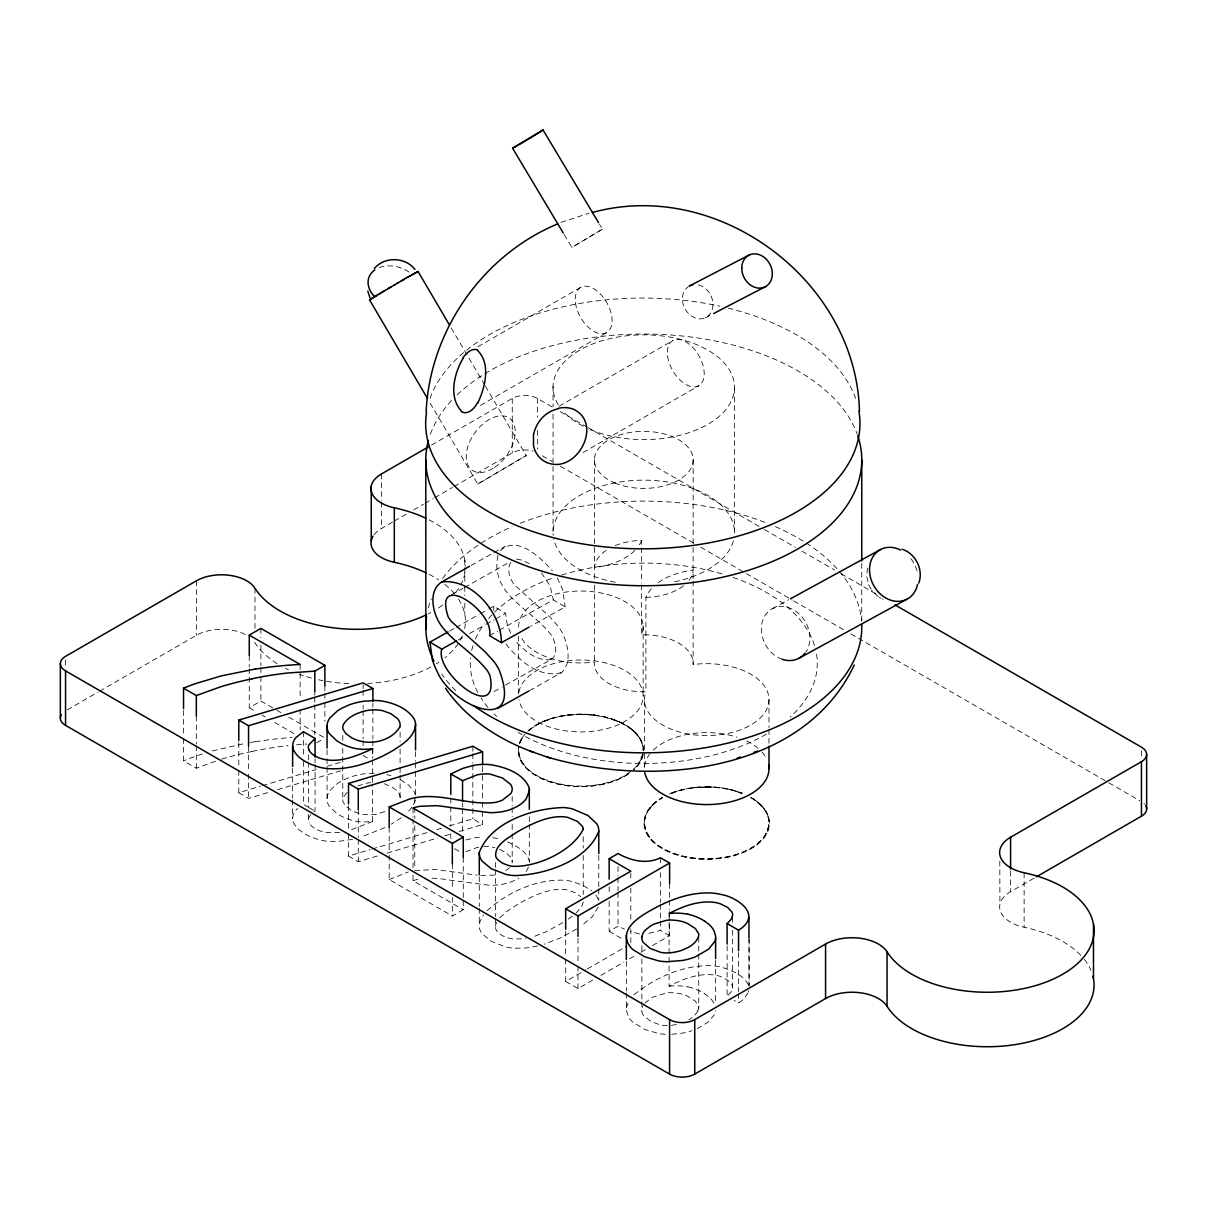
<?xml version="1.0" encoding="UTF-8"?>
<svg xmlns="http://www.w3.org/2000/svg" width="1207" height="1207" viewBox="0 0 1207 1207"><rect width="100%" height="100%" fill="white"/><g stroke="black" fill="none" stroke-linecap="round" stroke-linejoin="round"><path stroke-width="0.75" stroke-dasharray="5 3.75" d="M626.342 993.014L626.448 1010.621L628.53 1016.913A40.329 23.28 0 0 0 633.222 1022.495L644.598 1029.375L658.781 1033.599A35.923 20.745 0 0 0 667.35 1034.354M644.478 701.116L644.417 768.603A62.281 35.954 0 0 1 649.547 754.33M693.165 459.882L693.12 579.345M861.753 620.926L861.753 562.884M999.803 861.134L999.909 904.45M327.037 749.909L327.112 800.633A34.837 20.112 0 0 0 329.209 806.14L336.678 813.337A55.462 32.016 0 0 0 339.786 815.283A43.301 25 0 0 0 354.481 820.956A27.686 15.993 0 0 0 364.242 821.997L372.616 821.469L372.616 784.218M583.237 901.946L581.699 906.774L576.161 912.899M352.565 839.348L338.443 841.385L328.666 841.324A36.165 20.881 0 0 1 319.599 839.906C309.46 836.919 297.571 832.03 293.09 821.65A29.27 16.898 0 0 1 292.622 818.618L293.029 815.645A32.619 18.829 0 0 1 296.047 810.108L297.722 808.373M495.428 918.286L495.715 928.907A19.433 11.225 0 0 0 497.375 931.804L500.422 934.444A26.841 15.495 0 0 0 504.058 936.466L507.785 937.854A21.666 12.508 0 0 0 513.231 938.986L525.739 938.714M626.342 1007.92L628.832 1000.769M327.037 798.355L327.157 797.193A38.775 22.39 0 0 1 329.903 790.585L337.553 783.479A58.555 33.796 0 0 1 342.2 780.688L348.898 777.64A47.284 27.293 0 0 1 364.031 773.868L374.547 773.144M537.583 946.001L525.965 948.008L514.257 948.234A35.094 20.263 0 0 1 506.08 947.088L491.279 941.385L482.061 933.735A34.762 20.066 0 0 1 479.481 928.092L479.783 922.027L483.494 914.755M732.634 930.25L732.634 988.005L731.246 991.822L727.112 996.243L728.545 997.073M642.169 757.302L642.773 753.787A62.281 35.954 0 0 1 633.283 769.508M644.191 822.918L645.398 815.872L647.359 811.828M763.865 837.417L767.667 830.507L768.98 823.129M768.014 829.963L769.206 822.918M495.428 925.739L496.515 922.314M498.053 555.552C495.474 565.253 497.103 575.83 501.825 584.626A29.33 16.702 60.7 0 0 507.091 592.562C520.081 608.192 538.352 618.512 550.86 634.565A14.092 8.027 60.7 0 1 553.757 639.846C555.793 645.986 557.74 655.416 551.207 659.46L502.142 687.009M642.818 753.802L638.035 764.77M767.667 830.507L768.648 826.448M867.411 568.09L866.656 576.086L868.738 585.018M415.314 800.03L413.186 805.416M748.37 991.807L748.687 990.841M598.265 907.045L592.275 916.732L580.944 926.191M528.485 867.018L526.418 871.107A38.835 22.42 0 0 1 524.11 873.928M748.008 992.773L743.995 998.732A33.57 19.372 0 0 1 738.548 1002.851L734.263 1000.377M697.706 1011.059L698.612 1008.826A16.943 9.777 0 0 0 698.732 1006.563L695.443 1001.237L687.145 995.926A26.675 15.404 0 0 0 677.112 993.135L672.027 992.712A20.851 12.04 0 0 0 666.777 992.893L653.998 996.726A45.142 26.056 0 0 0 650.437 998.702L645.368 1002.73A29.074 16.777 0 0 0 644.734 1003.439M519.568 743.225L521.515 739.182M510.712 562.432C507.257 568.18 508.871 575.664 512.009 581.186A17.26 9.822 60.7 0 0 515.585 586.044L548.913 616.023L557.694 625.679A31.322 17.833 60.7 0 1 562.915 634.097C568.165 645.67 571.846 662.839 561.587 672.586L528.877 690.962M411.994 807.272L406.412 813.488M522.088 737.794L524.909 734.218M647.933 810.44L656.487 801.388M500.226 550.814C517.049 534.49 540.872 557.8 552.323 570.851M310.591 814.755L308.736 817.727A17.788 10.275 0 0 0 308.434 820.73L309.203 822.993M648.959 809.112L652.248 805.28M499.713 917.773L506.638 911.587L516.852 904.828A191.898 110.788 0 0 1 523.189 901.252C535.546 894.794 549.064 888.593 563.352 889.408A20.187 11.648 0 0 1 567.909 890.087L574.849 892.577L580.612 896.59M509.716 867.592L504.254 871.801M564.242 234.626L571.892 247.435L602.429 229.164L599.547 224.366M602.429 229.194L571.892 247.435M487.055 910.591C507.891 892.154 535.591 879.239 563.82 880.205A34.354 19.84 0 0 1 572.586 881.578L583.328 885.516L591.671 890.826M347.148 792.38L343.467 797.118A23.642 13.654 0 0 0 342.833 799.2A17.894 10.335 0 0 0 343.029 801.991L345.775 806.155L351.478 810.304A27.505 15.872 0 0 0 363.669 814.423L375.06 814.665L385.893 811.285M634.022 994.719C655.778 977.278 683.403 964.755 711.738 965.721A36.527 21.092 0 0 1 721.198 967.154C731.653 970.277 743.995 975.15 748.838 985.727M530.658 728.741L528.892 730.22L529.541 729.707A62.281 35.954 0 0 1 599.351 715.751A62.281 35.954 0 0 1 643.15 750.09M572.374 916.083L567.924 919.327M630.733 771.545L624.909 775.905L628.696 773.129A62.281 35.954 0 0 1 556.653 783.207A62.281 35.954 0 0 1 518.919 746.364M477.761 484.022L526.207 455.552L477.761 484.022L430.28 403.259M401.237 817.697L393.15 823.038A152.112 87.824 0 0 1 391.309 824.109M313.971 811.813L315.057 811.089L315.057 764.514M576.69 928.983L560.335 937.914L544.327 944.146M562.824 922.646L546.303 931.653L533.177 936.919M477.851 346.756L580.627 287.402M480.416 405.431L606.699 332.529M431.502 445.081L512.266 398.446A17.788 10.275 0 0 1 537.432 398.446L552.127 406.94M558.992 406.276L672.767 340.585M67.185 709.912L97.873 692.184M99.487 691.264L196.409 635.304A35.591 20.549 0 0 1 246.424 635.123M374.019 534.731A35.591 20.549 0 0 1 381.427 528.485L392.728 521.952M394.357 521.017L407.272 513.563M413.729 509.822L423.431 504.239M425.045 503.304L433.117 498.642M434.731 497.706L452.504 487.447M454.119 486.512L512.266 452.942A17.788 10.275 0 0 1 533.162 451.116M583.132 452.504L698.823 385.727M249.261 668.633L249.261 707.755L260.893 701.041L272.888 707.966M316.687 742.712L324.245 738.352M389.182 855.341L389.182 879.556L452.338 916.022L463.262 909.716L463.262 900.407M609.158 901.538L609.158 931.336L618.029 926.222L624.532 929.149M565.676 959.097L565.676 981.457L586.029 969.704M587.387 968.919L626.735 946.197M565.676 981.457L578.002 988.578L593.753 979.481M600.905 975.347L623.808 962.13M629.541 958.826L635.259 955.522M640.992 952.202L646.711 948.898M652.444 945.594L669.613 935.681L669.613 918.919M1080.853 955.386A106.774 61.648 0 0 0 1024.124 927.232A37.372 21.575 0 0 1 1010.591 891.732L1034.821 877.73M471.168 565.434L492.426 553.485M494.055 552.58L505.507 546.137M451.539 594.719L462.975 588.292M464.62 587.371L508.781 562.583M449.562 631.08L454.481 628.334M456.11 627.414L479.013 614.559M480.642 613.639L487.19 609.957M488.82 609.037L493.723 606.291L505.567 613.322L507.242 624.532L511.029 634.158M458.147 639.951L463.05 637.19M469.598 633.524L484.309 625.256M485.953 624.336L494.131 619.749M495.76 618.829L505.567 613.322M489.559 635.651L497.737 631.05M499.366 630.145L553.334 599.834L565.178 606.865L530.839 626.146M493.965 691.596L500.513 687.93M772.45 608.645L788.835 599.683M669.1 913.548L669.1 986.194C682.951 978.907 698.657 972.948 714.559 975.045A22.827 13.186 0 0 1 720.353 976.448L727.474 980.024L731.864 984.565A18.331 10.591 0 0 1 732.634 988.005M705.446 317.758L712.96 313.865M389.182 879.556L408.283 871.997M384.927 827.58L360.802 837.236M536.662 724.743L550.799 718.663M465.796 851.704L476.78 847.616A24.909 14.378 0 0 1 478.621 847.223M561.587 672.586C539.695 678.802 518.482 660.123 505.929 643.935M697.239 1028.666L708.449 1021.907L714.77 1014.182A31.759 18.331 0 0 0 715.615 1010.787M372.616 821.469L349.517 830.401M357.589 785.998L366.385 783.283A25.815 14.906 0 0 1 371.605 782.604M183.539 738.473L183.539 760.832L196.334 768.21L215.631 761.164M560.908 222.375L589.091 213.247M669.613 935.681L660.501 930.416L646.183 934.022M671.982 792.908L676.644 791.309M202.338 753.968L195.413 756.291A196.681 113.549 0 0 0 183.539 760.832M465.902 839.966L473.355 838.096A37.326 21.545 0 0 1 480.024 837.22L482.589 837.07M238.79 770.383L238.79 792.727L260.41 786.255M262.221 785.727L316.264 769.553M327.067 766.309L341.49 761.994M238.79 792.727L248.551 798.37L270.172 791.898M277.384 789.74L340.434 770.866M348.521 833.735L348.521 856.08L370.142 849.607M371.937 849.079L427.791 832.362M436.798 829.662L442.215 828.047M449.411 825.89L472.842 818.874L482.604 824.517L482.604 811.481M348.521 856.08L358.283 861.723L379.903 855.25M387.115 853.093L437.553 837.99M444.764 835.832L451.976 833.69M459.173 831.532L482.604 824.517M551.207 659.46C537.055 661.813 524.215 650.528 515.359 640.781M212.387 750.92L245.157 743.406M414.786 870.458L435.848 869.508L477.172 875.211M567.531 715.057L585.35 714.318M693.361 787.703L711.179 786.979M250.151 742.531L255.235 741.686M339.635 832.574L325.981 832.377A23.838 13.76 0 0 1 318.512 830.31L316.294 829.284A23.763 13.73 0 0 1 309.113 823.008M296.469 744.81L306.94 744.025M671.771 1034.293L682.393 1033.117A46.183 26.66 0 0 0 691.988 1030.718M483.645 846.59L485.289 846.529A20.791 12.01 0 0 1 490.163 846.786L494.915 847.691M432.031 878.183L436.149 878.364A93.15 53.787 0 0 1 450 880.159L489.725 885.304A42.079 24.291 0 0 0 494.719 885.199L500.196 884.671A35.38 20.428 0 0 0 510.199 882.257L514.71 880.386A42.532 24.547 0 0 0 518.829 878.123M516.505 559.097L522.224 560.184L529.707 563.85M580.869 714.182L594.206 715.057L593.059 714.876M706.698 786.828L720.036 787.703L718.889 787.522M480.824 875.558L495.338 875.03A22.707 13.111 0 0 0 496.439 874.788M492.743 837.628L500.196 839.227M639.589 933.962L630.295 931.412M602.791 716.52L618.467 721.454M728.621 789.167L744.297 794.1M386.889 774.607L390.872 775.694M384.248 783.75L392.079 787.024L397.51 791.249A23.914 13.805 0 0 1 400.06 796.68L400.105 797.405A20.081 11.602 0 0 1 400.09 798.129M499.547 849.275L505.944 852.685L510.576 857.015A22.179 12.809 0 0 1 512.19 861.662A21.515 12.417 0 0 1 512.085 863.02M507.528 841.822C515.872 845.956 526.161 850.648 529.149 860.274A29.496 17.034 0 0 1 529.36 862.567M882.151 598.853L883.011 599.245M615.6 720.262L624.909 724.653M400.483 779.752L408.826 785.259L414.107 791.566A35.471 20.474 0 0 1 415.299 794.885M880.793 598.204L879.405 597.405M560.289 411.647L586.406 426.72M588.05 427.67L762.718 528.515M764.348 529.451L795.368 547.359M801.886 551.131L834.535 569.976M841.068 573.747L878.621 595.428M542.335 455.763L552.127 461.421M560.289 466.128L694.146 543.422M700.679 547.193L744.749 572.631M746.394 573.581L792.094 599.97M793.723 600.905L844.342 630.129M850.86 633.901L1107.151 781.864M1108.795 782.8L1139.8 800.709M363.111 755.522L369.614 759.294M276.886 710.274L280.884 712.583M288.88 717.199L324.879 737.99M249.261 707.755L255.628 711.421M261.979 715.102L265.163 716.928M274.713 722.45L293.784 733.464M609.158 931.336L624.049 939.936M454.481 848.702L461.828 852.957M308.479 807.287L303.364 804.345L303.364 759.625M309.203 807.709L315.057 811.089M413.02 875.12L413.02 880.718L463.262 909.716M704.164 993.421L708.977 996.997A41.385 23.899 0 0 1 714.303 1004.028L714.725 1005.114M878.123 596.56L872.058 590.736M758.026 802.353L761.753 805.748M632.196 729.707L635.923 733.087M756.925 801.388L758.675 802.866M631.08 728.741L632.845 730.22M541.505 572.978L550.03 585.667L553.334 599.834M761.164 805.28L764.453 809.112M635.335 732.634L638.624 736.451M868.648 584.776L871.741 590.314M871.62 590.148L872.223 590.947M595.775 894.991L596.756 896.424A35.29 20.368 0 0 1 598.551 900.844M451.237 327.972L484.46 384.49M485.395 386.104L526.207 455.552M649.547 837.417L645.745 830.507L644.417 822.736M523.702 764.77L519.9 757.845L518.588 750.09M557.347 577.987L562.628 589.65L565.178 606.865M766.053 811.828L768.014 815.872M640.223 739.182L642.169 743.225M493.723 606.291L493.844 610.651M667.29 1025.573A19.855 11.466 0 0 1 660.908 1025.06L651.297 1021.741L643.572 1015.585A22.812 13.171 0 0 1 641.868 1011.074L641.928 1009.49A29.074 16.777 0 0 1 642.833 1006.382M643.105 625.482L643.15 695.956M594.402 459.882L594.447 579.435M1141.445 750.92L1141.445 756.563M1024.124 872.752L1024.124 927.232M1010.591 871.062L1010.591 891.732M768.98 699.622L768.98 727.595M768.98 729.45L768.98 744.372M749.17 939.363L749.17 985.923M748.959 937.673L748.959 986.104M738.548 952.549L738.548 991.671M738.548 993.542L738.548 1002.851M734.52 388.111L734.52 533.419A90.736 52.384 0 0 0 642.064 480.16A90.736 52.384 0 0 0 553.183 535.395M732.634 917.214L732.634 922.797M727.112 945.956L727.112 996.243M715.615 960.485L715.615 1003.334M698.747 937.281L698.747 952.187M698.747 954.058L698.747 1008.071M693.12 581.201L693.12 664.529A62.281 35.954 0 0 1 768.814 696.997A62.281 35.954 0 0 1 702.142 735.485A62.281 35.954 0 0 1 645.911 691.792A49.381 28.515 0 0 1 594.447 662.07A62.281 35.954 0 0 1 520.368 635.531M669.613 883.524L669.613 898.43M669.613 900.286L669.613 909.595M669.613 911.466L669.613 917.048M660.501 857.77L660.501 865.208M660.501 872.661L660.501 902.474M660.501 904.33L660.501 919.236M660.501 921.092L660.501 930.416M651.373 588.669A62.281 35.954 0 0 0 645.911 597.344L645.911 691.792M615.072 545.655A49.381 28.515 0 0 1 641.656 540.374L641.656 545.926M641.656 547.782L641.656 582.966M641.656 584.822L641.656 634.822A49.381 28.515 0 0 1 693.12 664.529M641.868 945.866L641.868 951.463M641.868 958.916L641.868 999.894M641.868 1001.75L641.868 1011.074M630.808 873.053L630.808 880.507M630.808 887.96L630.808 919.628M630.808 928.937L630.808 943.844M626.342 961.345L626.342 991.143M618.029 866.611L618.029 875.92M618.029 877.791L618.029 890.826M618.029 892.697L618.029 926.222M609.158 886.632L609.158 894.085M598.793 855.461L598.793 887.13M598.793 889.001L598.793 900.181M594.447 585.335L594.447 662.07M583.237 836.753L583.237 847.933M583.237 855.386L583.237 894.493M578.002 938.277L578.002 964.348M578.002 966.219L578.002 988.578M565.676 931.155L565.676 957.226M553.062 386.346L553.062 406.85M553.062 414.288L553.062 464.589M553.062 466.445L553.062 531.653M537.432 398.446L537.432 417.245M537.432 430.386L537.432 449.185M529.315 816.717L529.315 822.299M529.315 824.155L529.315 861.421M518.588 636.3L518.588 694.1M512.266 398.446L512.266 452.942M512.19 796.469L512.19 805.778M512.19 807.649L512.19 816.958M512.19 824.411L512.19 831.864M512.19 833.72L512.19 861.662M495.428 862.402L495.428 867.999M495.428 869.855L495.428 916.43M482.604 766.777L482.604 800.301M482.604 802.157L482.604 809.61M479.27 876.689L479.27 906.487M479.27 908.358L479.27 925.12M472.842 746.228L472.842 751.81M472.842 753.681L472.842 762.99M472.842 764.861L472.842 818.874M464.816 560.048L464.816 565.691M464.816 567.562L464.816 584.475M464.816 586.361L464.816 595.745M464.816 603.259L464.816 614.544M463.262 857.558L463.262 898.536M462.553 803.077L462.553 806.804M462.553 808.66L462.553 832.89M452.338 863.865L452.338 889.936M452.338 897.389L452.338 916.022M450.799 798.159L450.799 826.101M450.799 833.554L450.799 839.137M415.555 751.72L415.555 761.179M415.555 762.899L415.555 794.704M414.786 797.812L414.786 805.25M414.786 807.121L414.786 818.301M414.786 825.754L414.786 868.587M413.02 808.056L413.02 817.38M413.02 819.236L413.02 867.667M400.105 732.211L400.105 741.52M400.105 748.974L400.105 765.736M400.105 767.592L400.105 773.189M400.105 775.045L400.105 797.405M389.182 827.399L389.182 853.485M381.427 473.989L381.427 500.302M381.427 502.172L381.427 528.485M372.872 703.425L372.872 707.136M372.872 709.007L372.872 738.805M372.872 740.676L372.872 746.258M372.872 748.129L372.872 757.438M372.616 748.823L372.616 758.147M372.616 760.003L372.616 782.362M363.111 684.746L363.111 688.473M363.111 690.329L363.111 697.782M363.111 705.235L363.111 708.962M363.111 710.817L363.111 738.759M363.111 740.63L363.111 746.213M358.283 809.565L358.283 837.507M358.283 839.363L358.283 861.723M348.521 805.778L348.521 831.864M342.773 735.395L342.773 740.992M342.773 748.431L342.773 800.603M324.879 685.817L324.879 691.415M324.879 693.271L324.879 700.724M324.879 702.595L324.879 721.213M315.057 758.931L315.057 762.658M314.801 691.641L314.801 695.368M314.801 697.239L314.801 702.821M314.801 704.692L314.801 734.49M308.358 754.767L308.358 760.365M308.358 762.221L308.358 806.925M308.358 814.378L308.358 819.975M303.364 731.683L303.364 757.77M300.151 664.484L300.151 698.008M300.151 709.188L300.151 729.677M292.637 768.331L292.637 798.129M292.637 799.985L292.637 818.618M260.893 628.394L260.893 637.703M260.893 645.157L260.893 665.645M260.893 667.516L260.893 674.954M260.893 676.825L260.893 701.041M254.979 588.262L254.979 629.586M249.261 655.597L249.261 666.777M248.551 746.213L248.551 772.284M248.551 774.155L248.551 798.37M238.79 742.441L238.79 768.512M196.409 580.808L196.409 635.304M196.334 716.053L196.334 743.995M196.334 745.866L196.334 768.21M183.539 710.531L183.539 736.617M65.555 660.108L65.555 667.622M752.655 798.446A62.734 36.21 0 0 1 749.969 849.321A62.734 36.21 0 0 1 661.813 848.385A62.734 36.21 0 0 1 662.341 797.495M669.282 794.025A62.734 36.21 0 0 1 742.26 793.255M750.739 797.314A62.281 35.954 0 0 1 750.739 848.159A62.281 35.954 0 0 1 662.658 848.159A62.281 35.954 0 0 1 662.658 797.314M671.409 793.105A62.281 35.954 0 0 1 741.988 793.105M527.927 731.02A62.734 36.21 0 0 1 614.514 719.885A62.734 36.21 0 0 1 633.811 769.87M628.349 774.125A62.734 36.21 0 0 1 557.393 784.037A62.734 36.21 0 0 1 518.241 748.461M519.402 743.225A62.734 36.21 0 0 1 523.597 735.682M519.9 742.712A62.281 35.954 0 0 1 523.702 735.802M458.464 599.064A108.555 62.673 0 0 1 464.665 628.47M462.387 635.817A108.555 62.673 0 0 1 444.945 657.755M438.91 662.16A108.555 62.673 0 0 1 436.315 663.82M430.824 666.988A108.555 62.673 0 0 1 367.516 683.494M348.898 683.63A108.555 62.673 0 0 1 318.648 679.782M311.481 678.047A108.555 62.673 0 0 1 299.517 674.336M288.458 669.779A108.555 62.673 0 0 1 285.486 668.346M277.127 663.654A108.555 62.673 0 0 1 254.979 642.743A35.591 20.549 0 0 0 253.983 641.324M429.088 574.336A108.555 62.673 0 0 1 438.654 579.903M444.704 584.294A108.555 62.673 0 0 1 454.375 593.572M464.951 572.495A108.555 62.673 0 0 1 461.059 584.218M458.615 588.473A108.555 62.673 0 0 1 455.642 592.622M442.607 605.069A108.555 62.673 0 0 1 436.315 609.339M430.824 612.507A108.555 62.673 0 0 1 427.942 614.001M429.088 519.84A108.555 62.673 0 0 1 465.419 566.521M1084.293 959.324A106.774 61.648 0 0 1 1090.992 970.413M1143.919 803.455A17.788 10.275 0 0 1 1144.583 804.118M653.228 750.166A62.281 35.954 0 0 1 736.919 737.16M746.605 741.007A62.281 35.954 0 0 1 758.026 748.234M762.115 752.202A62.281 35.954 0 0 1 766.053 757.694M518.919 692.245A62.281 35.954 0 0 1 613.85 665.449A62.281 35.954 0 0 1 613.85 726.463A62.281 35.954 0 0 1 518.919 699.668M750.739 797.706A62.281 35.954 0 0 1 750.739 848.566A62.281 35.954 0 0 1 662.658 848.566A62.281 35.954 0 0 1 662.658 797.706M671.409 793.497A62.281 35.954 0 0 1 741.988 793.497M642.818 754.194A62.281 35.954 0 0 1 633.283 769.9M628.696 773.521A62.281 35.954 0 0 1 556.653 783.615A62.281 35.954 0 0 1 518.919 746.771M519.9 743.12A62.281 35.954 0 0 1 523.702 736.195M529.541 730.114A62.281 35.954 0 0 1 599.351 716.143A62.281 35.954 0 0 1 643.15 750.482M455.658 690.57A217.999 125.86 0 0 1 441.626 674.079M428.304 607.89A217.999 125.86 0 0 1 431.291 598.868M442.637 578.455A217.999 125.86 0 0 1 512.13 526.659M520.202 523.295A217.999 125.86 0 0 1 767.365 523.295M775.437 526.659A217.999 125.86 0 0 1 861.542 621.002M430.416 434.098A217.999 125.86 0 0 1 453.168 398.808M457.091 394.9A217.999 125.86 0 0 1 680.25 335.802A217.999 125.86 0 0 1 857.151 434.098M816.566 654.164A173.506 100.166 0 0 1 790.208 717.033M766.475 734.143A173.506 100.166 0 0 1 516.702 731.502M496.68 716.415A173.506 100.166 0 0 1 494.055 713.91M488.05 707.468A173.506 100.166 0 0 1 481.065 698.053M477.821 692.516A173.506 100.166 0 0 1 470.534 657.815M471.696 650.528A173.506 100.166 0 0 1 473.159 645.111M475.452 639.031A173.506 100.166 0 0 1 484.354 623.793M488.624 618.482A173.506 100.166 0 0 1 553.787 577.655M561.647 575.06A173.506 100.166 0 0 1 725.12 574.819M733.011 577.384A173.506 100.166 0 0 1 814.514 645.473M518.588 626.976A62.281 35.954 0 0 1 587.703 591.234A62.281 35.954 0 0 1 641.656 634.822M688.986 580.341A49.381 28.515 0 0 0 693.12 570.081A62.281 35.954 0 0 0 655.944 584.339M683.479 585.817A49.381 28.515 0 0 1 645.911 597.344M606.11 550.422A49.381 28.515 0 0 0 594.447 567.622A62.281 35.954 0 0 0 635.138 550.181M641.656 540.374A62.281 35.954 0 0 1 638.111 546.696M910.908 558.705A28.138 22.978 61.3 0 1 917.486 573.114M782.196 659.263A28.138 22.978 61.3 0 1 762.311 621.665A28.138 22.978 61.3 0 1 795.639 611.164A28.138 22.978 61.3 0 1 806.035 651.75M430.009 398.416A217.154 125.377 0 0 1 719.96 306.246M728.138 308.147A217.154 125.377 0 0 1 855.597 398.416M697.676 1011.059A34.897 20.142 0 0 1 689.001 1019.719M676.373 1024.487A32.182 18.573 0 0 1 671.258 1025.316M669.116 986.225A36.089 20.836 0 0 1 687.884 986.888M687.915 986.858A41.973 24.231 0 0 1 704.073 993.467M413.02 880.703A29.134 16.823 0 0 1 419.885 878.968M255.296 741.792A237.251 136.979 0 0 1 292.215 737.492M252.037 751.433A215.087 124.185 0 0 1 288.035 745.624M221.575 759.082A226.463 130.748 0 0 1 252.067 751.493M698.31 284.943A17.788 14.529 62.6 0 1 712.175 309.822A17.788 14.529 62.6 0 1 688.941 313.971A17.788 14.529 62.6 0 1 688.156 286.753M558.253 404.707A90.736 52.384 0 0 1 643.15 334.852A90.736 52.384 0 0 1 729.737 404.013A90.736 52.384 0 0 1 588.201 428.636M583.222 426.237A90.736 52.384 0 0 1 563.428 411.557M733.373 540.857A90.736 52.384 0 0 1 670.986 582.513M615.223 582.257A90.736 52.384 0 0 1 553.772 539.122M379.164 267.622A26.795 19.568 19.1 0 1 409.626 272.495M494.432 467.486A31.985 19.508 -54.3 0 0 509.807 418.512A31.985 19.508 -54.3 0 0 467.909 446.484A31.985 19.508 -54.3 0 0 494.432 467.486M614.816 482.966A49.381 28.515 0 0 0 692.909 462.824A49.381 28.515 0 0 0 623.642 433.856A49.381 28.515 0 0 0 614.816 482.966M667.607 356.005A26.056 15.042 60 0 0 697.42 386.376A26.056 15.042 60 0 0 692.38 347.088A26.056 15.042 60 0 0 667.607 356.005M575.467 302.806A26.056 15.042 60 0 0 605.28 333.192A26.056 15.042 60 0 0 600.241 293.889A26.056 15.042 60 0 0 575.467 302.806"/><path stroke-width="1.5" d="M738.548 950.694L738.548 930.205A33.57 19.372 0 0 0 743.98 926.071C759.263 911.36 734.414 896.529 721.198 894.508A36.527 21.092 0 0 0 711.738 893.059C689.846 891.822 668.663 900.105 649.954 910.802C638.729 917.169 620.126 929.013 628.53 944.266A40.329 23.28 0 0 0 633.222 949.834L644.598 956.729L658.781 960.938A35.923 20.745 0 0 0 667.35 961.707L682.393 960.47A46.183 26.66 0 0 0 695.534 956.759L708.449 949.26L714.77 941.535A31.759 18.331 0 0 0 715.555 935.832L714.288 931.382A41.385 23.899 0 0 0 708.992 924.351L704.164 920.775M861.753 561.014L861.783 459.882M371.243 486.119L371.243 540.6M315.057 757.076L315.057 738.443L303.364 731.683L296.062 737.447A32.619 18.829 0 0 0 293.029 742.999L292.637 745.971A29.27 16.898 0 0 0 293.09 749.004C297.571 759.369 309.46 764.272 319.599 767.26A36.165 20.881 0 0 0 328.666 768.663C349.079 769.87 369.161 763.141 387.07 753.817A152.112 87.824 0 0 0 393.15 750.377C402.731 744.206 415.133 736.662 415.555 723.928A35.471 20.474 0 0 0 414.107 718.919C407.378 708.434 394.659 703.394 382.845 701.161A33.343 19.252 0 0 0 374.547 700.482L364.031 701.222A47.284 27.293 0 0 0 348.898 704.994L342.2 708.041A58.555 33.796 0 0 0 337.553 710.817L329.903 717.939A38.775 22.39 0 0 0 327.142 724.547L327.112 727.987A34.837 20.112 0 0 0 329.209 733.494L336.678 740.691A55.462 32.016 0 0 0 339.786 742.637A43.301 25 0 0 0 354.481 748.295A27.686 15.993 0 0 0 364.242 749.351L372.616 748.823C358.026 755.175 342.29 762.402 325.981 759.731A23.838 13.76 0 0 1 318.512 757.664L316.294 756.638A23.763 13.73 0 0 1 309.113 750.362M426.162 411.451C429.918 330.688 482.936 254.813 557.74 223.868M479.27 874.819L479.27 852.474C491.083 821.65 533.328 808.207 563.82 807.543A34.354 19.84 0 0 1 572.586 808.931L587.975 815.51L596.756 823.778A35.29 20.368 0 0 1 598.763 829.707L598.793 853.605M598.793 831.246C587.1 861.179 544.131 875.105 514.257 875.588A35.094 20.263 0 0 1 506.08 874.441L491.279 868.738L482.061 861.089A34.762 20.066 0 0 1 479.481 855.446L479.27 852.474M533.494 433.977L533.524 445.76A22.752 20.685 79.4 0 0 546.771 462.553M918.783 583.102C923.687 569.689 915.675 553.47 902.051 549.215M854.269 665.057C802.399 774.336 650.528 787.507 547.163 757.03M477.731 403.123C485.139 387.613 491.158 363.79 477.519 350.437M462.854 358.675C454.058 373.793 448.325 397.209 461.572 411.24M374.336 268.527C384.475 256.306 405.341 256.865 414.921 269.448M563.277 233.026L512.553 148.174L542.999 129.918L598.597 222.752M543.09 129.934L539.755 132.182M727.112 944.085L727.112 923.596L731.246 919.176L732.634 915.344A18.331 10.591 0 0 0 731.864 911.904L727.474 907.362L720.353 903.802A22.827 13.186 0 0 0 714.559 902.398C698.657 900.301 682.951 906.261 669.1 913.548A36.089 20.836 0 0 1 687.884 914.242M447.933 632L429.948 642.109L432.257 659.294A39.348 22.405 60.7 0 0 437.281 671.726C451.599 706.231 524.653 736.994 499.14 669.915A31.322 17.833 60.7 0 0 493.904 661.496L485.139 651.84L451.81 621.861A17.26 9.822 60.7 0 1 448.235 617.003C432.362 569.508 494.825 610.923 489.559 635.651L501.403 642.682L529.194 627.067M427.429 398.401L369.553 299.894L374.442 296.847M449.336 324.743L418.014 271.439L417.29 271.952M370.896 299.08L372.344 298.144M416.671 272.269L411.059 275.302M315.057 738.443L308.736 745.066A17.788 10.275 0 0 0 308.434 748.068L309.203 750.347M539.046 132.634L533.72 135.923M371.982 298.325L375.95 295.941M532.709 136.542L528.425 139.122M374.502 296.786L377.006 295.293M469.523 566.355L441.732 581.955C429.028 590.012 432.136 608.947 438.035 620.443A29.33 16.702 60.7 0 0 443.316 628.379C456.291 644.01 474.577 654.33 487.085 670.383A14.092 8.027 60.7 0 1 489.982 675.664C500.166 724.788 434.248 672.978 441.792 649.14L429.948 642.109M375.996 295.881L379.903 293.557M379.3 293.905L382.031 292.29M526.252 140.419L527.338 139.771M381.11 292.818L385.214 290.374M383.057 291.672L384.113 291.053M385.199 290.404L387.477 289.031M524.11 141.687L525.166 141.053M387.432 289.077L394.81 284.716M388.563 288.413L390.902 287.04M522.043 142.909L523.053 142.305M394.417 284.958L397.933 282.906M397.299 283.253L404.42 279.104M520.081 144.04L521.047 143.482M401.192 281.005L402.218 280.401M403.213 279.828L406.548 277.866M406.095 278.153L408.509 276.735M428.274 446.952L381.427 473.989A35.591 20.549 0 0 0 394.312 507.815L394.312 562.296A108.555 62.673 0 0 1 426.146 572.872M249.261 655.597L249.261 635.108L260.893 628.394L324.879 665.329L324.879 685.817M252.037 678.772A215.087 124.185 0 0 1 288.035 672.978L314.801 671.152L324.879 665.329M389.182 827.399L389.182 806.91L452.338 843.376L463.262 837.07L463.262 857.558M609.158 879.179L609.158 858.69L618.029 853.575C630.959 860.697 646.53 864.65 660.501 857.77L669.613 863.035L669.613 883.524M565.676 929.284L565.676 908.796L630.808 871.182L609.158 858.69M565.676 908.796L578.002 915.917L669.613 863.035M426.463 614.725A108.555 62.673 0 0 1 254.979 588.262A35.591 20.549 0 0 0 196.409 580.808L65.555 656.352A17.788 10.275 0 0 0 65.555 670.881L669.568 1019.598A17.788 10.275 0 0 0 694.734 1019.598L825.573 944.055A37.372 21.575 0 0 1 887.07 951.87A106.774 61.648 0 0 0 1062.794 974.2A106.774 61.648 0 0 0 1024.124 872.752A37.372 21.575 0 0 1 1010.591 837.236L1141.445 761.692A17.788 10.275 0 0 0 1141.445 747.163L894.945 604.858M61.346 714.71A17.788 10.275 0 0 0 65.555 725.377L669.568 1074.094A17.788 10.275 0 0 0 694.734 1074.094L825.573 998.551A37.372 21.575 0 0 1 887.07 1006.366A106.774 61.648 0 0 0 1013.563 1044.84A106.774 61.648 0 0 0 1092.938 976.191M1036.436 876.81L1141.445 816.188A17.788 10.275 0 0 0 1145.654 805.522M519.161 144.584L515.314 146.771M407.875 277.127L410.289 275.724M409.535 276.177L418.014 271.439M441.792 649.14L456.502 640.872M497.797 708.403L528.877 690.962M450.799 794.432L450.799 773.943L462.915 768.331L473.355 765.449A37.326 21.545 0 0 1 480.024 764.559L482.589 764.423A33.464 19.327 0 0 1 490.223 764.665C504.873 766.958 522.918 772.918 529.149 787.628A29.496 17.034 0 0 1 529.269 791.053L526.418 798.461A38.835 22.42 0 0 1 520.021 804.677L518.829 805.476A42.532 24.547 0 0 1 514.71 807.739L510.199 809.61A35.38 20.428 0 0 1 500.196 812.024L494.719 812.552A42.079 24.291 0 0 1 489.725 812.658L450.03 807.468A93.15 53.787 0 0 0 436.165 805.673L419.885 806.321A29.134 16.823 0 0 0 413.02 808.056L463.262 837.07M790.479 598.793L880.642 549.472M798.747 658.388L906.94 599.215M514.725 147.103L512.643 148.159M371.092 299.14L369.553 299.894M450.799 773.943L462.553 780.718L476.78 774.969A24.909 14.378 0 0 1 481.985 774.079L485.289 773.883A20.791 12.01 0 0 1 490.163 774.125L502.565 778.047L510.576 784.354A22.179 12.809 0 0 1 512.19 789.016A21.515 12.417 0 0 1 510.712 793.663L502.474 800.09A22.707 13.111 0 0 1 495.338 802.383C468.361 805.944 441.792 792.471 414.786 797.812A60.938 35.184 0 0 0 409.912 798.928L389.182 806.91M689.031 286.195L749.291 254.964M713.684 313.488L765.691 286.527M183.539 708.675L183.539 688.186L196.334 695.564L219.448 687.221A140.087 80.884 0 0 1 221.635 686.511A226.463 130.748 0 0 1 252.067 678.832M441.732 581.955C472.269 578.108 501.674 613.322 501.403 642.682M753.907 752.338L757.664 751.056M737.221 758.117L740.404 757.03M238.79 740.57L238.79 720.081L363.111 682.875L372.872 688.518L372.872 701.554M238.79 720.081L248.551 725.724L372.872 688.518M348.521 803.922L348.521 783.434L472.842 746.228L482.604 751.87L482.604 764.906M348.521 783.434L358.283 789.076L482.604 751.87M592.411 212.492C718.225 177.791 856.004 280.733 859.444 410.848M255.235 669.04L221.349 675.875L195.413 683.645A196.681 113.549 0 0 0 183.539 688.186M445.519 688.292C466.505 718.889 499.215 739.8 533.66 752.338M529.918 751.056L550.347 758.117M546.801 462.477C576.373 475.241 604.224 423.31 573.174 409.113A29.481 27.414 76.7 0 0 558.268 408.343M249.261 635.108L300.151 664.484A237.251 136.979 0 0 0 255.296 669.146M727.112 923.596L738.548 930.205M369.945 297.722L367.818 291.113M425.784 459.882L425.83 629.269M1146.65 754.435L1146.65 808.916M1141.445 761.692L1141.445 816.188M1093.482 924.124L1093.482 978.621M1010.591 837.236L1010.591 869.176M887.07 951.87L887.07 1006.366M825.573 944.055L825.573 998.551M768.98 746.243L768.98 768.603M748.959 917.184L748.959 937.673M715.615 938.141L715.615 958.63M694.734 1019.598L694.734 1074.094M669.568 1019.598L669.568 1074.094M626.342 935.259L626.342 959.474M578.002 915.917L578.002 936.406M529.315 788.774L529.315 809.263M462.553 780.718L462.553 801.222M452.338 843.376L452.338 863.865M415.555 723.928L415.555 749.864M358.283 789.076L358.283 809.565M327.037 725.694L327.037 748.053M314.801 671.152L314.801 691.641M292.637 745.971L292.637 766.46M248.551 725.724L248.551 746.213M196.334 695.564L196.334 716.053M65.555 670.881L65.555 725.377M60.35 663.624L60.35 718.105M394.312 562.296A35.591 20.549 0 0 1 373.038 536.149M394.312 507.815A108.555 62.673 0 0 1 426.146 518.391M768.648 764.891A62.281 35.954 0 0 1 713.141 804.375A62.281 35.954 0 0 1 644.749 772.329M861.738 624.683A217.999 125.86 0 0 1 717.924 745.338A217.999 125.86 0 0 1 473.702 705.703M433.917 661.029A217.999 125.86 0 0 1 426.554 616.415M857.709 435.682A217.999 125.86 0 0 1 647.993 585.712A217.999 125.86 0 0 1 428.394 440.464M917.501 584.444A28.138 22.978 61.3 0 1 888.111 599.185A28.138 22.978 61.3 0 1 870.338 563.066A28.138 22.978 61.3 0 1 900.573 550.045M805.039 653.123A28.138 22.978 61.3 0 1 782.196 659.263M858.901 411.089A217.154 125.377 0 0 1 643.603 548.823A217.154 125.377 0 0 1 426.554 412.009M533.69 434.037A35.561 32.755 77.7 0 1 558.343 408.735M477.474 402.746A23.265 12.99 -78.2 0 1 461.451 411.662M462.673 358.388A22.465 12.824 -74.3 0 1 477.67 349.955M687.915 914.212A41.973 24.231 0 0 1 704.073 920.82M689.951 285.712A17.788 14.529 62.6 0 1 692.939 284.777M374.668 296.711A26.795 19.568 19.1 0 1 374.864 269.885M583.237 829.3C572.027 851.252 537.643 867.048 513.231 866.339A21.666 12.508 0 0 1 507.785 865.208L504.058 863.82A26.841 15.495 0 0 1 500.422 861.798L497.375 859.158A19.433 11.225 0 0 1 495.715 856.261C494.689 844.236 508.509 838.035 516.852 832.181A191.898 110.788 0 0 1 523.189 828.59C535.546 822.148 549.064 815.947 563.352 816.762A20.187 11.648 0 0 1 567.909 817.441L577.459 821.439L582.543 826.569A18.618 10.742 0 0 1 583.237 829.3M641.928 936.843L641.868 938.412A22.722 13.126 0 0 0 643.09 942.199L650.151 948.446L660.908 952.414A19.855 11.466 0 0 0 667.29 952.927L669.93 952.791A32.182 18.573 0 0 0 682.362 950.105L688.956 947.042A34.596 19.976 0 0 0 697.299 939.121L698.612 936.179A16.943 9.777 0 0 0 698.732 933.916L695.443 928.59L687.145 923.28A26.675 15.404 0 0 0 677.112 920.488L672.027 920.051A20.851 12.04 0 0 0 666.777 920.247L653.998 924.079A45.142 26.056 0 0 0 650.437 926.056L645.368 930.084A29.074 16.777 0 0 0 641.913 936.843M399.804 726.946C392.894 738.775 376.825 743.965 363.669 741.762A27.505 15.872 0 0 1 351.463 737.673L345.775 733.509L343.029 729.345A17.894 10.335 0 0 1 342.833 726.554A23.884 13.79 0 0 1 343.814 723.793C348.778 716.279 357.906 712.583 366.385 710.636A25.815 14.906 0 0 1 374.261 709.852L375.573 709.867A22.345 12.9 0 0 1 383.057 710.802L391.008 713.775L397.51 718.603A23.914 13.805 0 0 1 400.06 724.034L400.105 724.758A20.081 11.602 0 0 1 399.804 726.931M741.762 268.301A17.788 14.529 62.6 0 0 764.77 287.01A17.788 14.529 62.6 0 0 764.574 257.664A17.788 14.529 62.6 0 0 741.762 268.301"/></g></svg>
